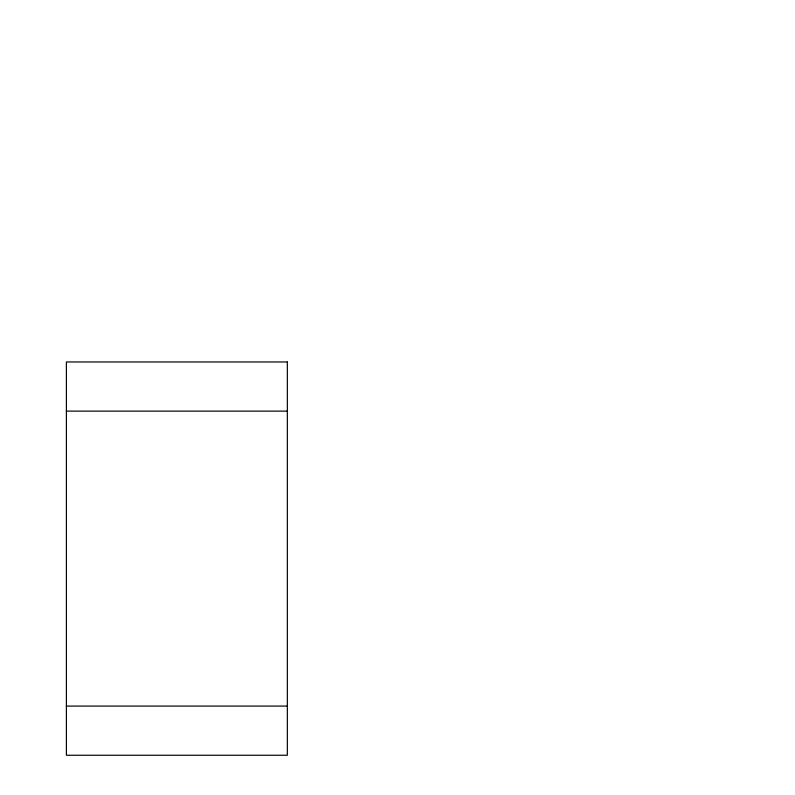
<?xml version="1.0" encoding="UTF-8"?>
<svg xmlns="http://www.w3.org/2000/svg" width="795" height="795" viewBox="0 0 795 795"><rect width="100%" height="100%" fill="white"/><g stroke="black" fill="none" stroke-linecap="round" stroke-linejoin="round"><path stroke-width="1.19" d="M66.392 411.124L287.343 411.124M66.392 706.089L287.343 706.089M287.343 361.964L66.392 361.964L66.392 755.25L287.343 755.25L287.343 361.964"/></g></svg>
